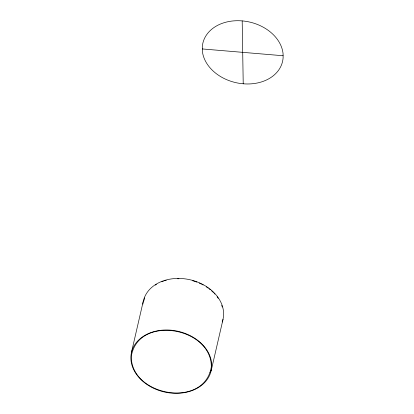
<?xml version="1.0" encoding="UTF-8"?>
<svg xmlns="http://www.w3.org/2000/svg" width="414" height="414" viewBox="0 0 414 414"><rect width="100%" height="100%" fill="white"/><g stroke="black" fill="none" stroke-linecap="round" stroke-linejoin="round"><path stroke-width="0.62" d="M211.3 366.975C204.33 409.089 130.684 396.058 131.29 356.335C138.26 314.226 211.906 327.257 211.3 366.975L211.419 366.462M131.461 352.417L143.358 300.864M211.13 370.897L223.032 319.344M210.058 372.745L210.654 370.903M202.327 48.945L283.083 55.74M242.19 20.897A40.862 31.117 13 0 1 283.072 53.768L283.114 57.717A40.862 31.117 13 0 1 243.22 83.788A40.862 31.117 13 0 1 202.337 50.922L202.296 46.968A40.862 31.117 13 0 1 242.19 20.897L243.22 83.809M142.871 304.176A40.857 31.112 13 0 1 189.897 279.719A40.857 31.112 13 0 1 222.204 322.014M143.793 300.962A40.448 30.802 13 0 1 144.74 297.883M155.405 285.086A40.448 30.802 13 0 1 156.456 284.423M161.827 281.768A40.448 30.802 13 0 1 163.447 281.168M164.549 280.801A40.448 30.802 13 0 1 166.242 280.309M177.668 278.746A40.448 30.802 13 0 1 178.915 278.746M192.676 280.744A40.448 30.802 13 0 1 196.888 282.136M199.227 283.083A40.448 30.802 13 0 1 201.499 284.139M202.058 284.418A40.448 30.802 13 0 1 203.155 284.998M206.332 286.876A40.448 30.802 13 0 1 208.34 288.248M209.308 288.967A40.448 30.802 13 0 1 210.245 289.702M211.606 290.845A40.448 30.802 13 0 1 213.319 292.439M214.131 293.262A40.448 30.802 13 0 1 214.913 294.1M217.112 296.771A40.448 30.802 13 0 1 218.209 298.318M221.738 305.351A40.448 30.802 13 0 1 222.261 307.022M145.283 383.286A40.857 31.112 13 0 0 211.093 370.887A40.857 31.112 13 0 0 157.506 330.796A40.857 31.112 13 0 0 145.283 383.286"/></g></svg>
